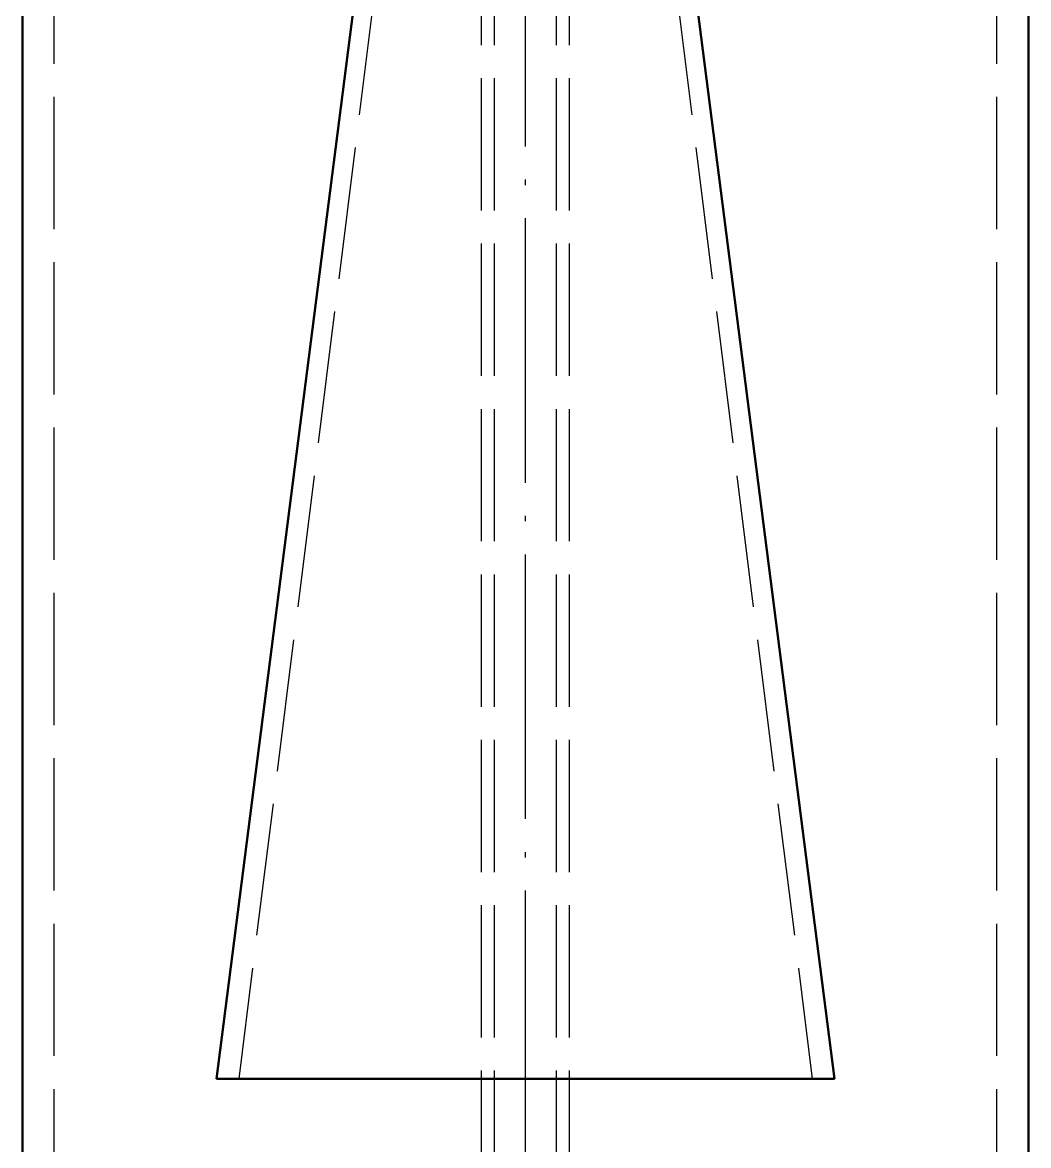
# Model space of a CAD drawing. Header units: millimetres. Extents: x 0 to 420, y 0 to 297.
# Drawn here: x 150.8 to 173.6, y 203.97 to 229.44 of the extents above; entities that cross this region are included whole.
import ezdxf

# ---------------------------------------------------------------- set-up
doc = ezdxf.new("R2010")
doc.units = ezdxf.units.MM
doc.linetypes.add('ISO02-TRAZOS', pattern=[3.75, 3, -0.75])
doc.linetypes.add('ISO04-TRAZO-PUNTO', pattern=[7.625, 6, -0.75, 0.125, -0.75])
for name, color, linetype, lineweight in [('01-VISIBLE', 7, 'CONTINUOUS', 50), ('02-OCULTA', 4, 'ISO02-TRAZOS', 25), ('03-EJE', 1, 'ISO04-TRAZO-PUNTO', 25)]:
    doc.layers.add(name, color=color, linetype=linetype, lineweight=lineweight)

msp = doc.modelspace()

# ---------------------------------------------------------------- linework, layer by layer
at = {"layer": '01-VISIBLE'}
for p, q in [((159.798, 241.484), (155.198, 205.484)), ((164.598, 241.484), (169.198, 205.484)), ((150.798, 176), (150.798, 236.32)), ((173.598, 176), (173.598, 236.32))]:
    msp.add_line(p, q, dxfattribs=at)
for points in [[(162.198, 205.484), (162.098, 205.484), (161.998, 205.484), (161.898, 205.484), (161.798, 205.484), (161.698, 205.484), (161.598, 205.484), (161.498, 205.484), (161.398, 205.484), (161.298, 205.484), (161.198, 205.484), (161.098, 205.484), (160.998, 205.484), (160.898, 205.484), (160.798, 205.484), (160.698, 205.484), (160.598, 205.484), (160.498, 205.484), (160.398, 205.484), (160.298, 205.484), (160.198, 205.484), (160.098, 205.484), (159.998, 205.484), (159.898, 205.484), (159.798, 205.484), (159.698, 205.484), (159.598, 205.484), (159.498, 205.484), (159.398, 205.484), (159.298, 205.484), (159.198, 205.484), (159.098, 205.484), (158.998, 205.484), (158.898, 205.484), (158.798, 205.484), (158.698, 205.484), (158.598, 205.484), (158.498, 205.484), (158.398, 205.484), (158.298, 205.484), (158.198, 205.484), (158.098, 205.484), (157.998, 205.484), (157.898, 205.484), (157.798, 205.484), (157.698, 205.484), (157.598, 205.484), (157.498, 205.484), (157.398, 205.484), (157.298, 205.484), (157.198, 205.484), (157.098, 205.484), (156.998, 205.484), (156.898, 205.484), (156.798, 205.484), (156.698, 205.484), (156.598, 205.484), (156.498, 205.484), (156.398, 205.484), (156.298, 205.484), (156.198, 205.484), (156.098, 205.484), (155.998, 205.484), (155.898, 205.484), (155.798, 205.484), (155.698, 205.484), (155.598, 205.484), (155.498, 205.484), (155.398, 205.484), (155.298, 205.484), (155.198, 205.484)], [(169.198, 205.484), (169.097, 205.484), (168.996, 205.484), (168.894, 205.484), (168.793, 205.484), (168.691, 205.484), (168.59, 205.484), (168.488, 205.484), (168.387, 205.484), (168.285, 205.484), (168.184, 205.484), (168.082, 205.484), (167.981, 205.484), (167.88, 205.484), (167.778, 205.484), (167.677, 205.484), (167.575, 205.484), (167.474, 205.484), (167.372, 205.484), (167.271, 205.484), (167.169, 205.484), (167.068, 205.484), (166.967, 205.484), (166.865, 205.484), (166.764, 205.484), (166.662, 205.484), (166.561, 205.484), (166.459, 205.484), (166.358, 205.484), (166.256, 205.484), (166.155, 205.484), (166.053, 205.484), (165.952, 205.484), (165.851, 205.484), (165.749, 205.484), (165.648, 205.484), (165.546, 205.484), (165.445, 205.484), (165.343, 205.484), (165.242, 205.484), (165.14, 205.484), (165.039, 205.484), (164.938, 205.484), (164.836, 205.484), (164.735, 205.484), (164.633, 205.484), (164.532, 205.484), (164.43, 205.484), (164.329, 205.484), (164.227, 205.484), (164.126, 205.484), (164.024, 205.484), (163.923, 205.484), (163.822, 205.484), (163.72, 205.484), (163.619, 205.484), (163.517, 205.484), (163.416, 205.484), (163.314, 205.484), (163.213, 205.484), (163.111, 205.484), (163.01, 205.484), (162.909, 205.484), (162.807, 205.484), (162.706, 205.484), (162.604, 205.484), (162.503, 205.484), (162.401, 205.484), (162.3, 205.484), (162.198, 205.484)]]:
    msp.add_lwpolyline(points, dxfattribs=at)
at = {"layer": '02-OCULTA'}
for p, q in [((161.198, 168.92), (161.198, 244.447)), ((161.498, 168.92), (161.498, 244.447)), ((162.898, 168.92), (162.898, 244.447)), ((163.198, 168.92), (163.198, 244.447)), ((160.198, 241.484), (155.698, 205.484)), ((164.198, 241.484), (168.698, 205.484)), ((151.518, 176), (151.518, 236.32)), ((172.878, 176), (172.878, 236.32))]:
    msp.add_line(p, q, dxfattribs=at)
for points in [[(155.198, 205.484), (155.298, 205.484), (155.398, 205.484), (155.498, 205.484), (155.598, 205.484), (155.698, 205.484), (155.798, 205.484), (155.898, 205.484), (155.998, 205.484), (156.098, 205.484), (156.198, 205.484), (156.298, 205.484), (156.398, 205.484), (156.498, 205.484), (156.598, 205.484), (156.698, 205.484), (156.798, 205.484), (156.898, 205.484), (156.998, 205.484), (157.098, 205.484), (157.198, 205.484), (157.298, 205.484), (157.398, 205.484), (157.498, 205.484), (157.598, 205.484), (157.698, 205.484), (157.798, 205.484), (157.898, 205.484), (157.998, 205.484), (158.098, 205.484), (158.198, 205.484), (158.298, 205.484), (158.398, 205.484), (158.498, 205.484), (158.598, 205.484), (158.698, 205.484), (158.798, 205.484), (158.898, 205.484), (158.998, 205.484), (159.098, 205.484), (159.198, 205.484), (159.298, 205.484), (159.398, 205.484), (159.498, 205.484), (159.598, 205.484), (159.698, 205.484), (159.798, 205.484), (159.898, 205.484), (159.998, 205.484), (160.098, 205.484), (160.198, 205.484), (160.298, 205.484), (160.398, 205.484), (160.498, 205.484), (160.598, 205.484), (160.698, 205.484), (160.798, 205.484), (160.898, 205.484), (160.998, 205.484), (161.098, 205.484), (161.198, 205.484), (161.298, 205.484), (161.398, 205.484), (161.498, 205.484), (161.598, 205.484), (161.698, 205.484), (161.798, 205.484), (161.898, 205.484), (161.998, 205.484), (162.098, 205.484), (162.198, 205.484), (162.298, 205.484), (162.398, 205.484), (162.498, 205.484), (162.598, 205.484), (162.698, 205.484), (162.798, 205.484), (162.898, 205.484), (162.998, 205.484), (163.098, 205.484), (163.198, 205.484), (163.298, 205.484), (163.398, 205.484), (163.498, 205.484), (163.598, 205.484), (163.698, 205.484), (163.798, 205.484), (163.898, 205.484), (163.998, 205.484), (164.098, 205.484), (164.198, 205.484), (164.298, 205.484), (164.398, 205.484), (164.498, 205.484), (164.598, 205.484), (164.698, 205.484), (164.798, 205.484), (164.898, 205.484), (164.998, 205.484), (165.098, 205.484), (165.198, 205.484), (165.298, 205.484), (165.398, 205.484), (165.498, 205.484), (165.598, 205.484), (165.698, 205.484), (165.798, 205.484), (165.898, 205.484), (165.998, 205.484), (166.098, 205.484), (166.198, 205.484), (166.298, 205.484), (166.398, 205.484), (166.498, 205.484), (166.598, 205.484), (166.698, 205.484), (166.798, 205.484), (166.898, 205.484), (166.998, 205.484), (167.098, 205.484), (167.198, 205.484), (167.298, 205.484), (167.398, 205.484), (167.498, 205.484), (167.598, 205.484), (167.698, 205.484), (167.798, 205.484), (167.898, 205.484), (167.998, 205.484), (168.098, 205.484), (168.198, 205.484), (168.298, 205.484), (168.398, 205.484), (168.498, 205.484), (168.598, 205.484), (168.698, 205.484), (168.798, 205.484), (168.898, 205.484), (168.998, 205.484), (169.098, 205.484), (169.198, 205.484)], [(162.198, 205.484), (162.098, 205.484), (161.998, 205.484), (161.898, 205.484), (161.798, 205.484), (161.698, 205.484), (161.598, 205.484), (161.498, 205.484), (161.398, 205.484), (161.298, 205.484), (161.198, 205.484), (161.098, 205.484), (160.998, 205.484), (160.898, 205.484), (160.798, 205.484), (160.698, 205.484), (160.598, 205.484), (160.498, 205.484), (160.398, 205.484), (160.298, 205.484), (160.198, 205.484), (160.098, 205.484), (159.998, 205.484), (159.898, 205.484), (159.798, 205.484), (159.698, 205.484), (159.598, 205.484), (159.498, 205.484), (159.398, 205.484), (159.298, 205.484), (159.198, 205.484), (159.098, 205.484), (158.998, 205.484), (158.898, 205.484), (158.798, 205.484), (158.698, 205.484), (158.598, 205.484), (158.498, 205.484), (158.398, 205.484), (158.298, 205.484), (158.198, 205.484), (158.098, 205.484), (157.998, 205.484), (157.898, 205.484), (157.798, 205.484), (157.698, 205.484), (157.598, 205.484), (157.498, 205.484), (157.398, 205.484), (157.298, 205.484), (157.198, 205.484), (157.098, 205.484), (156.998, 205.484), (156.898, 205.484), (156.798, 205.484), (156.698, 205.484), (156.598, 205.484), (156.498, 205.484), (156.398, 205.484), (156.298, 205.484), (156.198, 205.484), (156.098, 205.484), (155.998, 205.484), (155.898, 205.484), (155.798, 205.484), (155.698, 205.484)], [(155.698, 205.484), (155.798, 205.484), (155.898, 205.484), (155.998, 205.484), (156.098, 205.484), (156.198, 205.484), (156.298, 205.484), (156.398, 205.484), (156.498, 205.484), (156.598, 205.484), (156.698, 205.484), (156.798, 205.484), (156.898, 205.484), (156.998, 205.484), (157.098, 205.484), (157.198, 205.484), (157.298, 205.484), (157.398, 205.484), (157.498, 205.484), (157.598, 205.484), (157.698, 205.484), (157.798, 205.484), (157.898, 205.484), (157.998, 205.484), (158.098, 205.484), (158.198, 205.484), (158.298, 205.484), (158.398, 205.484), (158.498, 205.484), (158.598, 205.484), (158.698, 205.484), (158.798, 205.484), (158.898, 205.484), (158.998, 205.484), (159.098, 205.484), (159.198, 205.484), (159.298, 205.484), (159.398, 205.484), (159.498, 205.484), (159.598, 205.484), (159.698, 205.484), (159.798, 205.484), (159.898, 205.484), (159.998, 205.484), (160.098, 205.484), (160.198, 205.484), (160.298, 205.484), (160.398, 205.484), (160.498, 205.484), (160.598, 205.484), (160.698, 205.484), (160.798, 205.484), (160.898, 205.484), (160.998, 205.484), (161.098, 205.484), (161.198, 205.484), (161.298, 205.484), (161.398, 205.484), (161.498, 205.484), (161.598, 205.484), (161.698, 205.484), (161.798, 205.484), (161.898, 205.484), (161.998, 205.484), (162.098, 205.484), (162.198, 205.484), (162.298, 205.484), (162.398, 205.484), (162.498, 205.484), (162.598, 205.484), (162.698, 205.484), (162.798, 205.484), (162.898, 205.484), (162.998, 205.484), (163.098, 205.484), (163.198, 205.484), (163.298, 205.484), (163.398, 205.484), (163.498, 205.484), (163.598, 205.484), (163.698, 205.484), (163.798, 205.484), (163.898, 205.484), (163.998, 205.484), (164.098, 205.484), (164.198, 205.484), (164.298, 205.484), (164.398, 205.484), (164.498, 205.484), (164.598, 205.484), (164.698, 205.484), (164.798, 205.484), (164.898, 205.484), (164.998, 205.484), (165.098, 205.484), (165.198, 205.484), (165.298, 205.484), (165.398, 205.484), (165.498, 205.484), (165.598, 205.484), (165.698, 205.484), (165.798, 205.484), (165.898, 205.484), (165.998, 205.484), (166.098, 205.484), (166.198, 205.484), (166.298, 205.484), (166.398, 205.484), (166.498, 205.484), (166.598, 205.484), (166.698, 205.484), (166.798, 205.484), (166.898, 205.484), (166.998, 205.484), (167.098, 205.484), (167.198, 205.484), (167.298, 205.484), (167.398, 205.484), (167.498, 205.484), (167.598, 205.484), (167.698, 205.484), (167.798, 205.484), (167.898, 205.484), (167.998, 205.484), (168.098, 205.484), (168.198, 205.484), (168.298, 205.484), (168.398, 205.484), (168.498, 205.484), (168.598, 205.484), (168.698, 205.484)], [(168.698, 205.484), (168.597, 205.484), (168.495, 205.484), (168.394, 205.484), (168.292, 205.484), (168.191, 205.484), (168.089, 205.484), (167.987, 205.484), (167.886, 205.484), (167.784, 205.484), (167.683, 205.484), (167.581, 205.484), (167.48, 205.484), (167.378, 205.484), (167.277, 205.484), (167.175, 205.484), (167.073, 205.484), (166.972, 205.484), (166.87, 205.484), (166.769, 205.484), (166.667, 205.484), (166.566, 205.484), (166.464, 205.484), (166.362, 205.484), (166.261, 205.484), (166.159, 205.484), (166.058, 205.484), (165.956, 205.484), (165.855, 205.484), (165.753, 205.484), (165.652, 205.484), (165.55, 205.484), (165.448, 205.484), (165.347, 205.484), (165.245, 205.484), (165.144, 205.484), (165.042, 205.484), (164.941, 205.484), (164.839, 205.484), (164.737, 205.484), (164.636, 205.484), (164.534, 205.484), (164.433, 205.484), (164.331, 205.484), (164.23, 205.484), (164.128, 205.484), (164.027, 205.484), (163.925, 205.484), (163.823, 205.484), (163.722, 205.484), (163.62, 205.484), (163.519, 205.484), (163.417, 205.484), (163.316, 205.484), (163.214, 205.484), (163.112, 205.484), (163.011, 205.484), (162.909, 205.484), (162.808, 205.484), (162.706, 205.484), (162.605, 205.484), (162.503, 205.484), (162.402, 205.484), (162.3, 205.484), (162.198, 205.484)]]:
    msp.add_lwpolyline(points, dxfattribs=at)
at = {"layer": '03-EJE'}
msp.add_line((162.198, 158), (162.198, 251.847), dxfattribs=at)

doc.saveas('drawing.dxf')
